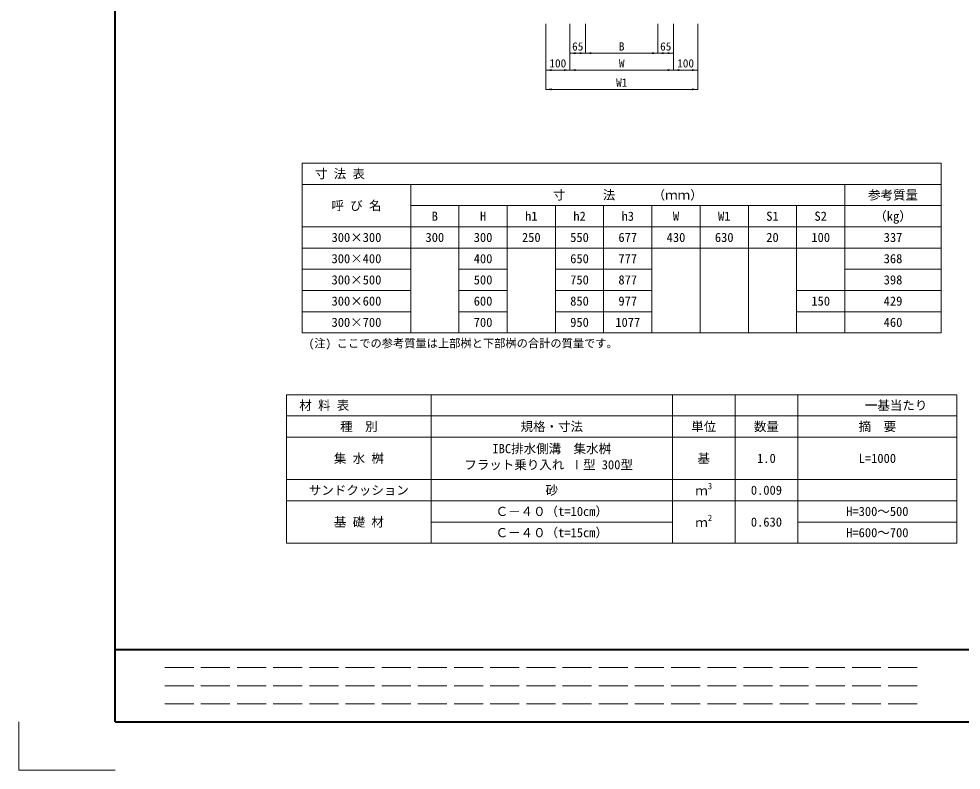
# Model space of a CAD drawing. Units: millimetres at full size, sheet at 1:20. Extents: x 0 to 8400, y 0 to 13400.
# Drawn here: x 0 to 3908, y 7460 to 10575 of the extents above; entities that cross this region are included whole.
import ezdxf
from ezdxf.enums import TextEntityAlignment as Align

# ---------------------------------------------------------------- set-up
doc = ezdxf.new("R2010")
doc.units = ezdxf.units.MM
doc.header["$LTSCALE"] = 20
doc.linetypes.add('DASHED', pattern=[7.5, 6, -1.5])
for name, color, linetype, lineweight in [('Defpoints_3', 8, 'Continuous', 0), ('図枠', 7, 'Continuous', 5), ('寸法・材料表', 7, 'Continuous', 13), ('寸法線', 7, 'Continuous', 13)]:
    doc.layers.add(name, color=color, linetype=linetype, lineweight=lineweight)
doc.styles.add('ＭＳ ゴシック', font='')
doc.styles.get('ＭＳ ゴシック').set_extended_font_data('MS Gothic')

# ---------------------------------------------------------------- blocks, each defined once
blk = doc.blocks.new('filled_arrow')
at = {"color": 0, "linetype": 'Continuous', "lineweight": -2}
blk.add_solid([(7.5, 1.25), (0, 0), (7.5, -1.25)], dxfattribs=at)

msp = doc.modelspace()

# ---------------------------------------------------------------- linework, layer by layer
at = {"layer": 'Defpoints_3'}
for p, q in [((1175, 9976.91), (3825, 9976.91)), ((1175, 9976.91), (1175, 9888.91)), ((3825, 9976.91), (3825, 9888.91)), ((3425, 9800.91), (3825, 9800.91)), ((1625, 9624.91), (1825, 9624.91)), ((2025, 9624.91), (2225, 9624.91)), ((2625, 9624.91), (3425, 9624.91)), ((3225, 9360.91), (3425, 9360.91)), ((1110, 9016.79), (3890, 9016.79)), ((1110, 9016.79), (1110, 8928.79)), ((1710, 9016.79), (1710, 8928.79)), ((2710, 9016.79), (2710, 8928.79)), ((2970, 9016.79), (2970, 8928.79)), ((3230, 9016.79), (3230, 8928.79)), ((3890, 9016.79), (3890, 8928.79))]:
    msp.add_line(p, q, dxfattribs=at)
at = {"layer": 'Defpoints_3', "color": 7, "lineweight": 13}
for p, q in [((0, 7659.96), (0, 7459.96)), ((0, 7459.96), (400, 7459.96))]:
    msp.add_line(p, q, dxfattribs=at)
at = {"layer": '図枠', "lineweight": 40}
for p, q in [((400, 7659.96), (400, 13199.96)), ((400, 7959.96), (8200, 7959.96)), ((400, 7659.96), (8200, 7659.96))]:
    msp.add_line(p, q, dxfattribs=at)
at = {"layer": '図枠', "linetype": 'DASHED', "lineweight": 9}
for p, q in [((3725, 7884.96), (600, 7884.96)), ((3725, 7809.96), (600, 7809.96)), ((3725, 7734.96), (600, 7734.96))]:
    msp.add_line(p, q, dxfattribs=at)
at = {"layer": '寸法・材料表'}
for p, q in [((1175, 9888.91), (3825, 9888.91)), ((1175, 9888.91), (1175, 9272.91)), ((1625, 9888.91), (1625, 9272.91)), ((3425, 9888.91), (3425, 9800.91)), ((3825, 9888.91), (3825, 9800.91)), ((1625, 9800.91), (3425, 9800.91)), ((1825, 9800.91), (1825, 9272.91)), ((2025, 9800.91), (2025, 9272.91)), ((2225, 9800.91), (2225, 9272.91)), ((2425, 9800.91), (2425, 9272.91)), ((2625, 9800.91), (2625, 9272.91)), ((2825, 9800.91), (2825, 9272.91)), ((3025, 9800.91), (3025, 9272.91)), ((3225, 9800.91), (3225, 9272.91)), ((3425, 9800.91), (3425, 9712.91)), ((3825, 9800.91), (3825, 9712.91)), ((1175, 9712.91), (3425, 9712.91)), ((3425, 9712.91), (3825, 9712.91)), ((3425, 9712.91), (3425, 9448.91)), ((3825, 9712.91), (3825, 9272.91)), ((1175, 9624.91), (1625, 9624.91)), ((1825, 9624.91), (2025, 9624.91)), ((2225, 9624.91), (2625, 9624.91)), ((3425, 9624.91), (3825, 9624.91)), ((1175, 9536.91), (1625, 9536.91)), ((1825, 9536.91), (2025, 9536.91)), ((2225, 9536.91), (2625, 9536.91)), ((3425, 9536.91), (3825, 9536.91)), ((1175, 9448.91), (1625, 9448.91)), ((1825, 9448.91), (2025, 9448.91)), ((2225, 9448.91), (2625, 9448.91)), ((3225, 9448.91), (3425, 9448.91)), ((3425, 9448.91), (3825, 9448.91)), ((3425, 9448.91), (3425, 9272.91)), ((1175, 9360.91), (1625, 9360.91)), ((1825, 9360.91), (2025, 9360.91)), ((2225, 9360.91), (2625, 9360.91)), ((3425, 9360.91), (3825, 9360.91)), ((1175, 9272.91), (3425, 9272.91)), ((3425, 9272.91), (3825, 9272.91)), ((1110, 8928.79), (3890, 8928.79)), ((1110, 8928.79), (1110, 8400.79)), ((1710, 8928.79), (1710, 8400.79)), ((2710, 8928.79), (2710, 8400.79)), ((2970, 8928.79), (2970, 8400.79)), ((3230, 8928.79), (3230, 8400.79)), ((3890, 8928.79), (3890, 8400.79)), ((1110, 8840.79), (3890, 8840.79)), ((1110, 8664.79), (3890, 8664.79)), ((1110, 8576.79), (3890, 8576.79)), ((1710, 8488.79), (2710, 8488.79)), ((3230, 8488.79), (3890, 8488.79)), ((1110, 8400.79), (3890, 8400.79))]:
    msp.add_line(p, q, dxfattribs=at)
at = {"layer": '寸法線'}
for p, q in [((2185, 10555.09), (2185, 10362.67)), ((2185, 10555.09), (2185, 10282.67)), ((2285, 10555.09), (2285, 10432.67)), ((2285, 10555.09), (2285, 10362.67)), ((2285, 10555.09), (2285, 10362.67)), ((2350, 10555.09), (2350, 10432.67)), ((2350, 10555.09), (2350, 10432.67)), ((2650, 10555.09), (2650, 10432.67)), ((2650, 10555.09), (2650, 10432.67)), ((2715, 10555.09), (2715, 10432.67)), ((2715, 10555.09), (2715, 10362.67)), ((2715, 10555.09), (2715, 10362.67)), ((2815, 10555.09), (2815, 10362.67)), ((2815, 10555.09), (2815, 10282.67)), ((2285, 10432.67), (2350, 10432.67)), ((2350, 10432.67), (2650, 10432.67)), ((2650, 10432.67), (2715, 10432.67)), ((2285, 10362.67), (2185, 10362.67)), ((2285, 10362.67), (2715, 10362.67)), ((2715, 10362.67), (2815, 10362.67)), ((2185, 10282.67), (2815, 10282.67))]:
    msp.add_line(p, q, dxfattribs=at)

# ---------------------------------------------------------------- block references
at = {"layer": '寸法線', "xscale": 3.2, "yscale": 3.2}
for p in [(2285, 10432.67), (2350, 10432.67), (2650, 10432.67), (2185, 10362.67), (2285, 10362.67), (2715, 10362.67), (2185, 10282.67)]:
    msp.add_blockref('filled_arrow', p, dxfattribs=at)
at = {"layer": '寸法線', "xscale": 3.2, "yscale": 3.2, "rotation": 180}
for p in [(2350, 10432.67), (2650, 10432.67), (2715, 10432.67), (2285, 10362.67), (2715, 10362.67), (2815, 10362.67), (2815, 10282.67)]:
    msp.add_blockref('filled_arrow', p, dxfattribs=at)

# ---------------------------------------------------------------- texts
at = {"layer": '寸法・材料表', "style": 'ＭＳ ゴシック'}
for s, p in [('\u3000寸 法 表  ', (1176.2, 9932.91)), ('\u3000材 料 表', (1111.2, 8972.79))]:
    msp.add_text(s, height=37.98, dxfattribs=at).set_placement(p, align=Align.MIDDLE_LEFT)
for s, p in [('寸\u3000    法    \u3000（ｍｍ）', (2525, 9844.91)), ('参考質量', (3625, 9844.91)), ('呼 び 名', (1400, 9800.91)), ('B', (1725, 9756.91)), ('H', (1925, 9756.91)), ('h1', (2125, 9756.91)), ('h2', (2325, 9756.91)), ('h3', (2525, 9756.91)), ('W', (2725, 9756.91)), ('W1', (2925, 9756.91)), ('S1', (3125, 9756.91)), ('S2', (3325, 9756.91)), ('（㎏）', (3625, 9756.91)), ('300×300', (1400, 9668.91)), ('300', (1725, 9668.91)), ('300', (1925, 9668.91)), ('250', (2125, 9668.91)), ('550', (2325, 9668.91)), ('677', (2525, 9668.91)), ('430', (2725, 9668.91)), ('630', (2925, 9668.91)), ('20', (3125, 9668.91)), ('100', (3325, 9668.91)), ('337', (3625, 9668.91)), ('300×400', (1400, 9580.91)), ('400', (1925, 9580.91)), ('650', (2325, 9580.91)), ('777', (2525, 9580.91)), ('368', (3625, 9580.91)), ('300×500', (1400, 9492.91)), ('500', (1925, 9492.91)), ('750', (2325, 9492.91)), ('877', (2525, 9492.91)), ('398', (3625, 9492.91)), ('300×600', (1400, 9404.91)), ('600', (1925, 9404.91)), ('850', (2325, 9404.91)), ('977', (2525, 9404.91)), ('150', (3325, 9404.91)), ('429', (3625, 9404.91)), ('300×700', (1400, 9316.91)), ('700', (1925, 9316.91)), ('950', (2325, 9316.91)), ('1077', (2525, 9316.91)), ('460', (3625, 9316.91)), ('\u3000\u3000\u3000一基当たり', (3560, 8972.79)), ('規格・寸法', (2210, 8884.79)), ('単位', (2840, 8884.79)), ('数量', (3100, 8884.79)), ('摘\u3000要', (3560, 8884.79)), ('種\u3000別', (1410, 8884.79)), ('集 水 桝', (1410, 8752.79)), ('基', (2840, 8752.79)), ('1.0', (3100, 8752.79)), ('L=1000', (3560, 8752.79)), ('サンドクッション', (1410, 8620.79)), ('砂', (2210, 8620.79)), ('0.009', (3100, 8620.79)), ('Ｃ－４０（t=10cm）', (2210, 8532.79)), ('H=300～500', (3560, 8532.79)), ('基 礎 材', (1410, 8488.79)), ('0.630', (3100, 8488.79)), ('Ｃ－４０（t=15cm）', (2210, 8444.79)), ('H=600～700', (3560, 8444.79))]:
    msp.add_text(s, height=37.98, dxfattribs=at).set_placement(p, align=Align.MIDDLE_CENTER)
for s, height, p in [('(注) ここでの参考質量は上部桝と下部桝の合計の質量です。', 34.18, (1201.92, 9202.18)), ('3', 26.58, (2856.84, 8616.66)), ('ｍ', 37.98, (2805.04, 8588.66)), ('2', 26.58, (2856.84, 8484.66)), ('ｍ', 37.98, (2805.04, 8456.66))]:
    msp.add_text(s, height=height, dxfattribs=at).set_placement(p, align=Align.BOTTOM_LEFT)
for s, p in [('IBC排水側溝\u3000集水桝', (1963.95, 8812.02)), ('フラット乗り入れ Ⅰ型 300型 ', (1847.4, 8745.36))]:
    msp.add_text(s, height=37.98, dxfattribs=at).set_placement(p, align=Align.TOP_LEFT)
at = {"layer": '寸法線', "style": 'ＭＳ ゴシック'}
for s, p in [('65', (2317.5, 10460.67)), ('B', (2500, 10460.67)), ('65', (2682.5, 10460.67)), ('100', (2235, 10390.67)), ('W', (2500, 10390.67)), ('100', (2765, 10390.67)), ('W1', (2500, 10310.67))]:
    msp.add_text(s, height=34.18, dxfattribs=at).set_placement(p, align=Align.MIDDLE_CENTER)

doc.saveas('drawing.dxf')
